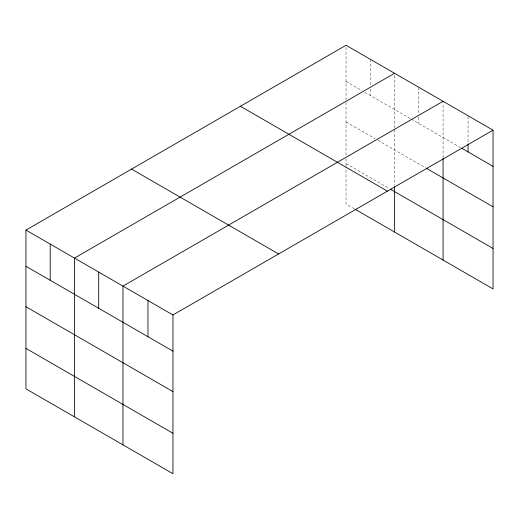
<?xml version="1.0" encoding="UTF-8"?>
<svg xmlns="http://www.w3.org/2000/svg" width="519" height="519" viewBox="0 0 519 519"><rect width="100%" height="100%" fill="white"/><g stroke="black" fill="none" stroke-linecap="round" stroke-linejoin="round"><path stroke-width="0.39" stroke-dasharray="2.6 1.95" d="M346.043 100.083L346.043 45.283M394.557 128.089L394.557 73.289M443.07 157.718L443.07 101.296M346.043 81.477L361.983 90.676M364.753 92.278L410.497 118.689M411.191 119.085L460.424 147.513M346.043 121.92L375.153 138.729M377.923 140.325L425.742 167.935M346.043 163.595L389.01 188.403M354.36 208.839L346.043 204.038L346.043 166.826M468.06 116.535L468.06 143.075M418.814 87.296L418.814 113.836M418.814 117.054L418.814 123.49M394.557 129.705L394.557 185.192M370.3 59.289L370.3 85.83M370.3 89.047L370.3 95.477M346.043 102.509L346.043 155.577M346.043 158.788L346.043 166.022"/><path stroke-width="0.78" d="M25.95 230.086L172.957 314.962L172.957 473.717L25.95 388.841L25.95 230.086L346.043 45.283L493.05 130.159L493.05 288.914L355.054 209.241M394.557 73.289L74.464 258.092L74.464 416.854M443.07 101.296L122.977 286.105L122.977 444.861M172.957 314.962L493.05 130.159M461.813 148.311L493.05 166.346M426.436 168.338L493.05 206.796M390.398 189.201L493.05 248.465M240.414 106.265L387.421 191.141M131.579 169.103L278.586 253.973M25.95 266.279L172.957 351.155M25.95 306.729L172.957 391.598M25.95 348.398L172.957 433.274M468.06 143.88L468.06 151.918M443.07 158.522L443.07 260.058M394.557 186.795L394.557 232.045M147.967 300.533L147.967 336.727M98.72 272.099L98.72 308.292M50.207 244.092L50.207 280.286"/></g></svg>
